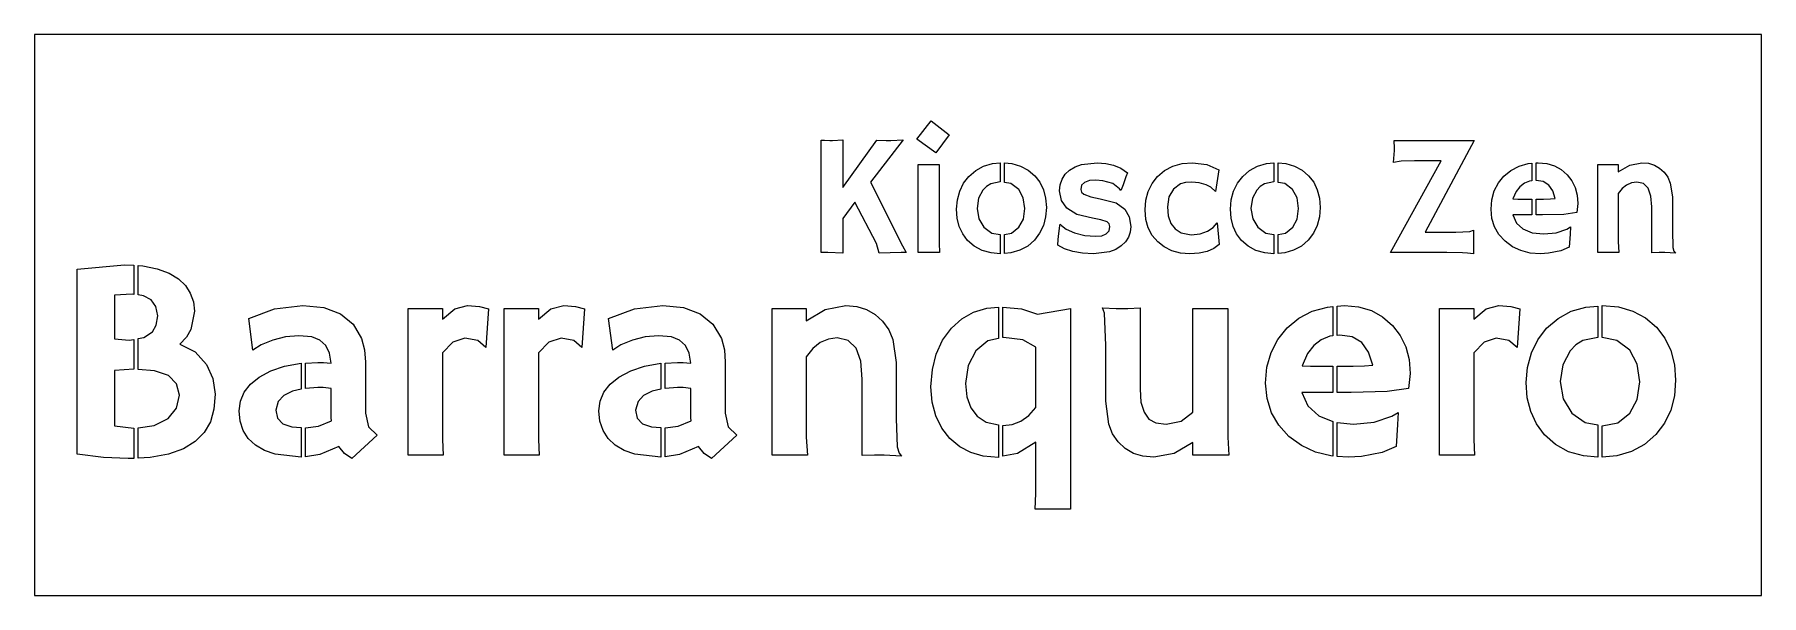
# Model space of a CAD drawing. Header units: millimetres. Extents: x 0 to 1000, y 0 to 325.
import ezdxf

# ---------------------------------------------------------------- set-up
doc = ezdxf.new("R2010")
doc.units = ezdxf.units.MM

msp = doc.modelspace()

# ---------------------------------------------------------------- linework, layer by layer
for points in [[(1000, 325), (0, 325), (0, 0), (1000, 0), (1000, 325)], [(511, 264.3), (519.2, 275), (529.7, 266.8), (525.8, 261.7), (522, 256.4), (511, 264.3)], [(455.6, 263.8), (457.5, 263.7), (460.6, 263.6), (462, 263.6), (468, 264), (468, 236.4), (487.8, 263.8), (493.1, 263.6), (495.8, 263.6), (502.9, 264), (484.1, 239.4), (502.6, 202.6), (504.8, 198.7), (501.9, 198.7), (489, 198.3), (487.6, 204), (475.1, 227.8), (468, 218.5), (468, 198.4), (459.4, 198.7), (455.6, 198.7), (455.6, 263.8)], [(785.1, 198.7), (814.5, 251.9), (799.1, 251.9), (791.3, 251.7), (787, 250.9), (787.6, 257.8), (787.6, 259.2), (787.4, 263.6), (833.7, 263.6), (805.3, 210.4), (823, 210.4), (831.2, 210.8), (833.2, 211.6), (833.2, 198), (829.7, 198.3), (826.8, 198.6), (817.9, 198.7), (785.1, 198.7)], [(533.9, 223.9), (534.4, 229.2), (535.8, 234.2), (538, 238.8), (541, 242.8), (545, 246.2), (549.6, 248.7), (554.7, 250.2), (559.1, 250.6), (559.1, 239.6), (553.7, 238.5), (551.3, 237), (549.2, 234.9), (546.6, 230.1), (545.8, 224.2), (546.8, 218.3), (549.7, 213.4), (554.4, 210), (559.1, 209.1), (559.1, 198), (553.9, 198.5), (548.7, 199.9), (544.2, 202.3), (540.3, 205.7), (537.5, 209.5), (535.5, 213.8), (534.3, 218.6), (533.9, 223.9)], [(561.6, 239.3), (561.6, 250.6), (566, 250.2), (571, 248.8), (575.4, 246.5), (579.2, 243.2), (582.1, 239.4), (584.2, 235), (585.5, 230.1), (585.9, 224.7), (585.5, 219.3), (584.2, 214.3), (582, 209.9), (579, 205.9), (575.1, 202.4), (570.6, 200), (565.4, 198.5), (561.6, 198.1), (561.6, 209.2), (565.8, 210), (570, 213.3), (572.6, 218.1), (573.4, 224.2), (572.5, 230.4), (569.9, 235.2), (565.4, 238.6), (561.6, 239.3)], [(593.5, 234.4), (593.9, 238), (595, 241.2), (596.8, 244), (599.4, 246.4), (602.6, 248.3), (606.3, 249.6), (615.4, 250.7), (620.3, 250.3), (624.8, 249.3), (629, 247.5), (632.8, 244.9), (632, 242.5), (630.4, 237.9), (629.2, 235), (629.1, 234.6), (628.3, 235.6), (624.4, 238.6), (618.7, 240.3), (614.6, 240.7), (610.8, 240.4), (608, 239.3), (606.3, 237.7), (605.8, 235.3), (606.2, 233.7), (607.6, 232.5), (611.7, 230.9), (617.1, 229.8), (626.3, 227.4), (631.3, 223.8), (633.9, 219.4), (634.8, 213.7), (634.5, 210.4), (633.4, 207.5), (631.7, 204.8), (629.3, 202.5), (626.1, 200.5), (622.4, 199.1), (613.2, 198), (606.8, 198.3), (601.2, 199.2), (596.4, 200.8), (592.5, 203), (592.8, 206.3), (593.2, 209.8), (593.7, 214.2), (593.9, 215.1), (594.6, 214.3), (597.4, 212.2), (602.2, 210.1), (608.1, 208.6), (614.3, 208.1), (618, 208.4), (620.6, 209.5), (622.2, 211.2), (622.7, 213.7), (622.3, 215.3), (621.1, 216.4), (617.5, 217.7), (612.6, 218.6), (603.5, 220.8), (597.7, 224.3), (594.6, 228.8), (593.5, 234.4)], [(643.1, 223.4), (643.6, 229), (644.9, 234.1), (647.1, 238.7), (650.3, 242.7), (654.4, 246.2), (659.2, 248.7), (664.6, 250.2), (670.6, 250.7), (678.9, 249.7), (685.8, 246.7), (683.8, 234), (681.1, 236.6), (678.5, 238), (674.3, 239.1), (670.1, 239.5), (666.4, 239.2), (663.6, 238.4), (659.5, 235.4), (656.9, 230.9), (656, 225.1), (656.5, 219.9), (658, 215.6), (660.5, 212.4), (663.9, 210.1), (669.7, 209), (675, 209.5), (679.2, 211), (682.5, 213.1), (684.8, 215.9), (686, 203.4), (682.9, 201.1), (679, 199.3), (674.3, 198.3), (668.9, 198), (663.5, 198.4), (658.6, 199.7), (654.2, 201.9), (650.4, 204.9), (647.2, 208.6), (644.9, 213), (643.6, 217.9), (643.1, 223.4)], [(692.5, 223.9), (693, 229.2), (694.3, 234.2), (696.6, 238.8), (699.6, 242.8), (703.6, 246.2), (708.1, 248.7), (713.3, 250.2), (717.7, 250.6), (717.7, 239.6), (712.2, 238.5), (709.8, 237), (707.8, 234.9), (705.2, 230.1), (704.4, 224.2), (705.4, 218.3), (708.3, 213.4), (713, 210), (717.7, 209.1), (717.7, 198), (712.5, 198.5), (707.3, 199.9), (702.7, 202.3), (698.9, 205.7), (696.1, 209.5), (694.1, 213.8), (692.9, 218.6), (692.5, 223.9)], [(720.2, 239.3), (720.2, 250.6), (724.6, 250.2), (729.6, 248.8), (734, 246.5), (737.8, 243.2), (740.7, 239.4), (742.8, 235), (744.1, 230.1), (744.5, 224.7), (744, 219.3), (742.8, 214.3), (740.6, 209.9), (737.6, 205.9), (733.7, 202.4), (729.1, 200), (724, 198.5), (720.2, 198.1), (720.2, 209.2), (724.4, 210), (728.6, 213.3), (731.1, 218.1), (732, 224.2), (731.1, 230.4), (728.5, 235.2), (724, 238.6), (720.2, 239.3)], [(843.4, 223.8), (843.8, 229.3), (845.3, 234.4), (847.7, 239), (850.8, 242.9), (854.9, 246.3), (859.6, 248.8), (864.9, 250.2), (867.1, 250.4), (867.1, 240.2), (865.7, 240), (862.7, 238.8), (860.1, 236.8), (858, 234.1), (856.1, 229.8), (859, 229.7), (862.6, 229.7), (866.1, 229.6), (867.1, 229.6), (867.1, 220.5), (856, 220.5), (858.1, 215.8), (861.9, 212.4), (867.2, 210.2), (874, 209.5), (881.2, 210.1), (887.3, 212.2), (889.5, 213.6), (889.2, 209.4), (888.7, 201.8), (883.8, 199.6), (876.7, 198.3), (872, 198), (866.1, 198.4), (860.7, 199.8), (855.8, 202), (851.5, 205.2), (847.9, 209.1), (845.4, 213.5), (843.9, 218.4), (843.4, 223.8)], [(869.6, 240.4), (869.6, 250.6), (870.7, 250.7), (875.7, 250.3), (880.1, 249), (884, 246.8), (887.4, 243.8), (890.1, 240.3), (892.1, 236.3), (893.2, 231.9), (893.6, 227.1), (893, 221.8), (885.6, 220.8), (873.2, 220.5), (869.6, 220.5), (869.6, 229.6), (873.8, 229.7), (877.8, 229.8), (880.6, 230), (879.2, 234.5), (876.8, 237.8), (873.5, 239.8), (869.6, 240.4)], [(905.2, 249.7), (917.1, 249.7), (917.1, 245.4), (923.7, 249.4), (930.8, 250.7), (934.6, 250.4), (938, 249.3), (941, 247.6), (943.6, 245.3), (945.7, 242.3), (947.2, 238.9), (948.4, 230.9), (948.4, 211.5), (948.6, 201.6), (949.3, 199.4), (950.2, 198.4), (944.1, 198.7), (940.7, 198.7), (936.5, 198.6), (936.5, 225.2), (936, 231.4), (934.4, 235.9), (931.6, 238.6), (927.8, 239.5), (924.8, 239.1), (921.9, 237.8), (919.4, 235.7), (917.1, 232.8), (917.1, 205), (917.4, 198.7), (905.2, 198.7), (905.2, 249.7)], [(511.7, 249.7), (523.9, 249.7), (523.9, 204.2), (524.1, 198.7), (511.7, 198.7), (511.7, 249.7)], [(57.5, 191.3), (57.5, 174.4), (56.6, 174.5), (46.3, 174), (46.3, 148.6), (54.8, 148), (57.5, 148.4), (57.5, 131.1), (46.3, 130.3), (46.3, 98.3), (57.5, 96.9), (57.5, 79.4), (54.2, 79.3), (39.9, 79.9), (24.7, 81.8), (24.7, 189), (52.1, 191.5), (57.5, 191.3)], [(90.2, 175.1), (92, 170.1), (92.6, 164.7), (90.5, 154.1), (87.9, 149.6), (84.2, 145.6), (93, 141.1), (99.6, 133.9), (103.3, 125.7), (104.5, 116.7), (103.8, 108), (101.8, 100.7), (98.3, 94.5), (93.1, 89.2), (86.2, 85), (77.6, 81.9), (67, 79.9), (60, 79.6), (60, 97.1), (69.3, 98.4), (77.3, 102.5), (82.2, 108.6), (83.9, 116.1), (82.3, 122.7), (77.5, 127.4), (69.5, 130.2), (60, 131), (60, 148.8), (63.2, 149.4), (68.3, 152.7), (70.5, 156.7), (71.3, 162), (70.3, 167.5), (67.6, 171.3), (63, 173.7), (60, 174.1), (60, 191.1), (62.7, 191), (71.1, 189.3), (77.9, 186.8), (83.3, 183.4), (87.4, 179.5), (90.2, 175.1)], [(177.2, 163.2), (184.5, 157.2), (189.4, 148.8), (191.1, 142.3), (191.7, 135.1), (191.7, 105.6), (193.4, 97.7), (198.4, 92.8), (183.7, 79.3), (179.5, 82.3), (176.2, 86.4), (165.2, 81.7), (156.9, 80.3), (156.9, 97.2), (164.4, 98.1), (171.9, 101.1), (171.8, 103), (171.8, 120), (167.2, 120.4), (164, 120.4), (156.9, 119.9), (156.9, 134.6), (164.1, 135), (167.3, 134.9), (169.5, 134.8), (171.7, 134.6), (170.8, 140.4), (168.6, 144.9), (165.2, 148), (160.5, 149.8), (153, 150.5), (145.3, 149.9), (138, 148), (131.2, 145.3), (126.4, 142.1), (124, 160.4), (139, 166.1), (155.4, 168), (167.5, 166.8), (177.2, 163.2)], [(216.4, 166.3), (236.3, 166.3), (236.3, 160.1), (243.4, 166), (250.8, 168), (257.6, 167.5), (262.8, 166.1), (261.3, 143.7), (256.7, 147.7), (249.2, 149), (242.3, 146.7), (236.3, 140.5), (236.3, 90.4), (236.6, 81.3), (216.4, 81.3), (216.4, 166.3)], [(272, 166.3), (291.9, 166.3), (291.9, 160.1), (299, 166), (306.5, 168), (313.3, 167.5), (318.5, 166.1), (317, 143.7), (312.3, 147.7), (304.9, 149), (297.9, 146.7), (291.9, 140.5), (291.9, 90.4), (292.3, 81.3), (272, 81.3), (272, 166.3)], [(332.3, 160.4), (347.4, 166.1), (363.8, 168), (375.8, 166.8), (385.5, 163.2), (392.8, 157.2), (397.7, 148.8), (399.5, 142.3), (400, 135.1), (400, 105.6), (401.7, 97.7), (406.7, 92.8), (392, 79.3), (387.8, 82.3), (384.5, 86.4), (373.5, 81.7), (365.2, 80.3), (365.2, 97.2), (372.7, 98.1), (380.2, 101.1), (380.1, 103), (380.1, 120), (375.6, 120.4), (372.3, 120.4), (365.2, 119.9), (365.2, 134.6), (372.4, 135), (375.6, 134.9), (377.8, 134.8), (380, 134.6), (379.1, 140.4), (376.9, 144.9), (373.5, 148), (368.8, 149.8), (361.4, 150.5), (353.6, 149.9), (346.3, 148), (339.5, 145.3), (334.8, 142.1), (332.3, 160.4)], [(427.1, 166.3), (446.8, 166.3), (446.8, 159.1), (457.9, 165.7), (469.8, 168), (476.1, 167.4), (481.8, 165.7), (486.8, 162.8), (491.1, 158.9), (494.6, 154), (497.1, 148.4), (499, 135), (499, 102.6), (499.5, 86.1), (500.6, 82.5), (502, 80.7), (492, 81.3), (486.3, 81.3), (479.3, 81.1), (479.3, 125.4), (478.4, 135.8), (475.7, 143.3), (471.1, 147.8), (464.8, 149.2), (459.7, 148.5), (454.9, 146.5), (450.7, 143), (446.8, 138.2), (446.8, 91.7), (447.5, 81.3), (427.1, 81.3), (427.1, 166.3)], [(522.1, 139.9), (525.7, 147.9), (530.9, 154.9), (536.9, 160.2), (543.8, 164.1), (551.4, 166.4), (558.2, 167), (558.2, 148.9), (552, 147.6), (545, 141.8), (540.6, 133.3), (539.1, 122.9), (539.8, 115.1), (542.1, 108.8), (545.8, 103.9), (551.1, 100.4), (558.2, 98.9), (558.2, 80), (549.4, 80.8), (542.2, 82.8), (535.8, 86.2), (530.1, 90.9), (525.3, 97), (521.9, 104), (519.8, 112), (519.1, 120.9), (519.9, 130.9), (522.1, 139.9)], [(560.7, 167.1), (571.6, 166.1), (580.7, 162.9), (599.8, 166.3), (599.8, 50), (579.5, 50), (579.8, 59.1), (579.8, 88.8), (569.2, 82.3), (560.7, 80.7), (560.7, 98.4), (560.7, 98.4), (566.2, 99.1), (571.2, 101), (575.8, 104.3), (579.8, 109), (579.8, 143.9), (572.2, 148.1), (561.1, 149.5), (560.7, 149.4), (560.7, 167.1)], [(618.5, 166.6), (626.4, 166.3), (633.1, 166.3), (640.2, 166.6), (640.2, 119.5), (640.7, 112), (642.5, 106.2), (645.3, 102.2), (649.3, 100), (655.3, 99.2), (664, 101), (670.8, 106.2), (670.8, 166.3), (690.9, 166.3), (690.9, 91.7), (691.6, 81.3), (670.8, 81.3), (670.8, 88.7), (659.9, 82.3), (648.1, 80.1), (641.8, 80.7), (636.3, 82.3), (631.5, 85.1), (627.4, 89), (624.3, 93.7), (622, 99.2), (620.3, 112.6), (620.3, 144.9), (619.6, 163.6), (618.5, 166.6)], [(713.6, 132.3), (716.1, 140.8), (720, 148.4), (725.3, 155), (732.1, 160.7), (739.9, 164.7), (748.7, 167.1), (751.8, 167.4), (751.8, 150.4), (750.1, 150.2), (745.1, 148.2), (740.7, 144.9), (737.1, 140.2), (734.1, 133.1), (738.9, 132.9), (745, 132.9), (750.7, 132.8), (751.8, 132.8), (751.8, 117.6), (733.9, 117.6), (737.4, 109.9), (743.7, 104.1), (751.8, 100.8), (751.8, 80.8), (750.7, 80.9), (741.7, 83.1), (733.6, 86.9), (726.4, 92.1), (720.5, 98.6), (716.2, 105.9), (713.7, 114.1), (712.8, 123.1), (713.6, 132.3)], [(754.3, 167.6), (758.5, 168), (766.7, 167.2), (774.1, 165.1), (780.6, 161.5), (786.3, 156.5), (790.8, 150.6), (794, 144), (796, 136.7), (796.6, 128.7), (795.6, 119.9), (783.3, 118.2), (762.5, 117.6), (754.3, 117.6), (754.3, 132.8), (755.4, 132.8), (763.5, 132.9), (770.2, 133.1), (775, 133.4), (772.5, 141), (768.5, 146.5), (763, 149.8), (755.9, 150.9), (754.3, 150.7), (754.3, 167.6)], [(813.5, 166.3), (833.5, 166.3), (833.5, 160.1), (840.5, 166), (848, 168), (854.8, 167.5), (860, 166.1), (858.5, 143.7), (853.8, 147.7), (846.4, 149), (839.4, 146.7), (833.5, 140.5), (833.5, 90.4), (833.8, 81.3), (813.5, 81.3), (813.5, 166.3)], [(864.5, 132.1), (866.8, 140.5), (870.5, 148.2), (875.5, 154.8), (882.2, 160.5), (889.8, 164.7), (898.3, 167.1), (905.3, 167.7), (905.3, 149.4), (896.6, 147.7), (892.6, 145.2), (889.2, 141.7), (884.9, 133.6), (883.5, 123.9), (885.2, 113.9), (890.1, 105.7), (897.9, 100.2), (905.3, 98.8), (905.3, 80.2), (897, 80.9), (888.3, 83.3), (880.8, 87.4), (874.4, 93), (869.7, 99.4), (866.4, 106.5), (864.4, 114.5), (863.7, 123.4), (864.5, 132.1)], [(907.8, 168), (917.2, 167.2), (925.5, 164.8), (932.9, 160.9), (939.2, 155.5), (944.1, 149.1), (947.6, 141.9), (949.7, 133.7), (950.3, 124.7), (949.6, 115.6), (947.5, 107.3), (943.9, 99.9), (938.9, 93.3), (932.3, 87.5), (924.8, 83.4), (916.3, 80.9), (907.8, 80.2), (907.8, 98.3), (907.8, 98.3), (916.9, 100.1), (923.8, 105.6), (928.1, 113.6), (929.5, 123.8), (928.1, 134.1), (923.7, 142.2), (916.2, 147.8), (907.8, 149.4), (907.8, 168)], [(154.4, 134.6), (154.4, 119.5), (149.3, 118.4), (144.4, 115.9), (141.1, 112.4), (139.7, 107.4), (140.6, 102.8), (143.7, 99.5), (149, 97.7), (154.4, 97.3), (154.4, 80.2), (139.3, 81.8), (133.1, 84), (128, 87), (123.8, 90.9), (120.9, 95.5), (119.1, 100.9), (118.5, 107), (119.2, 112.6), (121.4, 117.8), (125, 122.4), (130.1, 126.5), (136.9, 130.2), (144.8, 132.9), (154.4, 134.6)], [(333.3, 122.4), (338.4, 126.5), (345.2, 130.2), (353.2, 132.9), (362.7, 134.6), (362.7, 119.5), (357.6, 118.4), (352.7, 115.9), (349.5, 112.4), (348, 107.4), (348.9, 102.8), (352.1, 99.5), (357.3, 97.7), (362.7, 97.3), (362.7, 80.2), (347.6, 81.8), (341.4, 84), (336.3, 87), (332.1, 90.9), (329.2, 95.5), (327.4, 100.9), (326.8, 107), (327.6, 112.6), (329.7, 117.8), (333.3, 122.4)], [(754.3, 100.2), (763.8, 99.2), (775.8, 100.4), (786, 103.9), (789.7, 106.1), (789.3, 99.1), (788.4, 86.4), (780.3, 82.9), (768.4, 80.6), (760.6, 80.1), (754.3, 80.6), (754.3, 100.2)]]:
    msp.add_lwpolyline(points, close=True)

doc.saveas('drawing.dxf')
